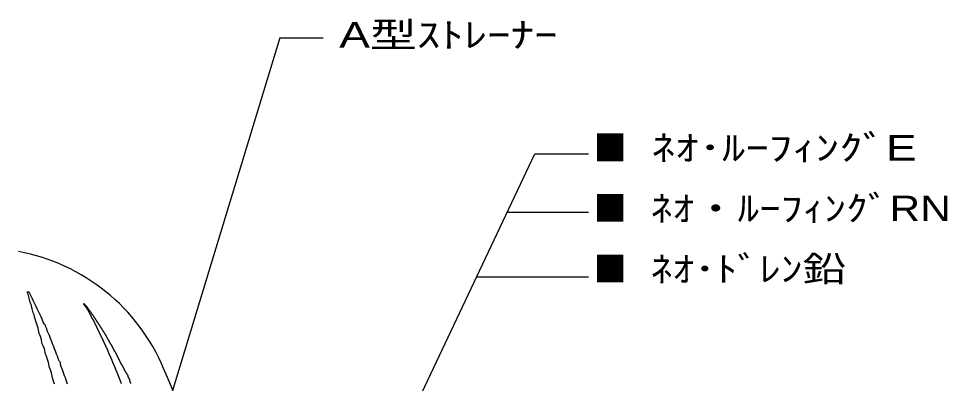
# Model space of a CAD drawing. Units: millimetres, scale not verified. Extents: x -103 to 104, y -60 to 59.
# Drawn here: x -3.1 to 103.8, y 17.5 to 59.5 of the extents above; entities that cross this region are included whole.
import ezdxf
from ezdxf.enums import TextEntityAlignment as Align

# ---------------------------------------------------------------- set-up
doc = ezdxf.new("R2010")
doc.units = ezdxf.units.MM
doc.header["$LTSCALE"] = 0.1
for name, color, linetype in [('0-5_Z_O-文字', 134, 'Continuous'), ('0-7_寸法線', 134, 'Continuous'), ('0-8_寸法', 134, 'Continuous')]:
    doc.layers.add(name, color=color, linetype=linetype)
doc.styles.add('HGPｺﾞｼｯｸM', font='')
doc.styles.get('HGPｺﾞｼｯｸM').set_extended_font_data('HGPｺﾞｼｯｸM')

msp = doc.modelspace()

# ---------------------------------------------------------------- linework, layer by layer
at = {"layer": '0-5_Z_O-文字'}
for p, q in [((38.4061, 6.0302), (56.3404, 43.8783)), ((56.3404, 43.8783), (62.4927, 43.8783)), ((53.1741, 37.1963), (62.4927, 37.1963)), ((49.6393, 29.7364), (62.4927, 29.7364))]:
    msp.add_line(p, q, dxfattribs=at)
at = {"layer": '0-7_寸法線'}
for p, q in [((26.9416, 57.2306), (31.9416, 57.2306)), ((-1.9055, 27.9827), (-2.1376, 27.9827))]:
    msp.add_line(p, q, dxfattribs=at)
for points in [[(-0.049, 20.8437), (-0.165, 21.4405), (-0.281, 21.796), (-0.3971, 22.0356), (-0.5131, 22.6306), (-0.6291, 22.9838), (-0.7452, 23.2233), (-0.8612, 23.8195), (-0.9772, 24.1739), (-1.0933, 24.5303), (-1.2093, 24.8893), (-1.3253, 25.3625), (-1.4414, 25.6027), (-1.5574, 26.0783), (-1.6734, 26.5545), (-1.7895, 26.795), (-1.9055, 27.2694), (-2.0215, 27.7468), (-2.1376, 27.9827)], [(2.2717, 18.1027), (2.1557, 18.3431), (2.0396, 18.7022), (1.9236, 19.0569), (1.8076, 19.2987), (1.6915, 19.651), (1.6915, 19.8899), (1.5755, 20.0085), (1.4595, 20.2466), (1.3434, 20.6048), (1.2274, 20.8437), (1.1114, 21.1979), (0.9953, 21.4405), (0.8793, 21.796), (0.7633, 22.0356), (0.6472, 22.3899), (0.5312, 22.6306), (0.4152, 22.9838), (0.2991, 23.2233), (0.1831, 23.461), (0.0671, 23.8195), (-0.049, 24.0552), (-0.049, 24.1739), (-0.165, 24.2954), (-0.281, 24.5303), (-0.3971, 24.8893), (-0.5131, 25.1276), (-0.6291, 25.3625), (-0.7452, 25.6027), (-0.8612, 25.8399), (-0.9772, 26.0783), (-1.0933, 26.3156), (-1.2093, 26.5545), (-1.3253, 26.795), (-1.4414, 27.032), (-1.5574, 27.2694), (-1.6734, 27.5081), (-1.7895, 27.7468), (-1.9055, 27.9827)], [(4.6791, 26.3539), (4.6621, 26.3717), (4.6432, 26.3915), (4.6222, 26.4136), (4.5984, 26.4385), (4.5715, 26.4666), (4.5413, 26.4981), (4.5089, 26.5316), (4.4756, 26.5655), (4.4428, 26.5983), (4.4117, 26.6282), (4.3838, 26.6536), (4.3603, 26.6729), (4.3426, 26.6845), (4.3318, 26.6872), (4.3274, 26.6818), (4.3289, 26.6693), (4.3355, 26.651), (4.3465, 26.628), (4.3614, 26.6017), (4.3794, 26.573), (4.3998, 26.5433), (4.4221, 26.5135), (4.4457, 26.4837), (4.4702, 26.4541), (4.4952, 26.4245), (4.5202, 26.3949), (4.5447, 26.3653), (4.5683, 26.3357), (4.5906, 26.3061), (4.6112, 26.2764), (4.6302, 26.247), (4.6479, 26.218), (4.6645, 26.1897), (4.6801, 26.1623), (4.6952, 26.1361), (4.7097, 26.1113), (4.7241, 26.0882), (4.7384, 26.0669), (4.7527, 26.0469)], [(5.239, 25.5932), (5.2247, 25.6191), (5.2104, 25.6445), (5.1961, 25.6689), (5.1818, 25.692), (5.1675, 25.7133), (5.1532, 25.733), (5.1389, 25.7512), (5.1246, 25.7683), (5.1103, 25.7844), (5.096, 25.7999), (5.0817, 25.8149), (5.0674, 25.8297), (5.0531, 25.8445), (5.0387, 25.8596), (5.0244, 25.8752), (5.0101, 25.8915), (4.9958, 25.9088), (4.9815, 25.9274), (4.9672, 25.9473), (4.9529, 25.969), (4.9386, 25.9925), (4.9243, 26.0174), (4.91, 26.0433), (4.8957, 26.0697), (4.8814, 26.096), (4.8671, 26.1218), (4.8528, 26.1466), (4.8385, 26.1698), (4.8242, 26.1912), (4.8099, 26.2109), (4.7956, 26.2291), (4.7813, 26.2461), (4.767, 26.2621), (4.7527, 26.2775), (4.7384, 26.2924), (4.7241, 26.3071), (4.7097, 26.322), (4.6949, 26.3374), (4.6791, 26.3539)], [(4.7527, 26.0469), (4.767, 26.028), (4.7813, 26.0095), (4.7956, 25.991), (4.8099, 25.9721), (4.8242, 25.9522), (4.8385, 25.9309), (4.8528, 25.9078), (4.8671, 25.883), (4.8814, 25.8568), (4.8957, 25.8295), (4.91, 25.8012), (4.9243, 25.7722), (4.9386, 25.7428), (4.9529, 25.7132), (4.9672, 25.6836), (4.9815, 25.654), (4.9958, 25.6245), (5.0101, 25.5949), (5.0244, 25.5653), (5.0387, 25.5357), (5.0531, 25.506), (5.0674, 25.4763), (5.0817, 25.4464), (5.096, 25.4165), (5.1103, 25.3866), (5.1246, 25.3566), (5.1389, 25.3266), (5.1532, 25.2966), (5.1675, 25.2666), (5.1818, 25.2366), (5.1961, 25.2067), (5.2104, 25.1772), (5.2247, 25.1481), (5.239, 25.1197), (5.2533, 25.0923), (5.2676, 25.066), (5.2819, 25.0412), (5.2962, 25.018), (5.3105, 24.9965)], [(5.7968, 24.7874), (5.7825, 24.813), (5.7682, 24.8375), (5.7539, 24.8606), (5.7396, 24.882), (5.7253, 24.9019), (5.711, 24.9209), (5.6967, 24.9394), (5.6824, 24.9579), (5.6681, 24.9769), (5.6538, 24.9968), (5.6395, 25.0182), (5.6252, 25.0414), (5.6109, 25.0661), (5.5966, 25.0917), (5.5823, 25.1178), (5.568, 25.144), (5.5537, 25.1697), (5.5394, 25.1946), (5.5251, 25.2181), (5.5108, 25.2398), (5.4965, 25.2599), (5.4822, 25.2787), (5.4679, 25.2962), (5.4536, 25.3127), (5.4393, 25.3285), (5.425, 25.3437), (5.4106, 25.3586), (5.3963, 25.3733), (5.382, 25.3882), (5.3677, 25.4035), (5.3534, 25.4195), (5.3391, 25.4363), (5.3248, 25.4543), (5.3105, 25.4737), (5.2962, 25.4948), (5.2819, 25.5177), (5.2676, 25.5421), (5.2533, 25.5674), (5.239, 25.5932)], [(5.3105, 24.9965), (5.3248, 24.9764), (5.3391, 24.9572), (5.3534, 24.9385), (5.3677, 24.9198), (5.382, 24.9007), (5.3963, 24.8807), (5.4106, 24.8593), (5.425, 24.8362), (5.4393, 24.8116), (5.4536, 24.7855), (5.4679, 24.7584), (5.4822, 24.7303), (5.4965, 24.7014), (5.5108, 24.6721), (5.5251, 24.6426), (5.5394, 24.6129), (5.5537, 24.5832), (5.568, 24.5535), (5.5823, 24.5237), (5.5966, 24.4939), (5.6109, 24.464), (5.6252, 24.4341), (5.6395, 24.4042), (5.6538, 24.3743), (5.6681, 24.3444), (5.6824, 24.3144), (5.6967, 24.2845), (5.711, 24.2546), (5.7253, 24.2247), (5.7396, 24.1948), (5.7539, 24.165), (5.7682, 24.1353), (5.7825, 24.1055), (5.7968, 24.0758), (5.8112, 24.0461), (5.8255, 24.0164), (5.8398, 23.9867), (5.8541, 23.957), (5.8684, 23.9272)], [(6.3547, 23.9075), (6.3404, 23.9274), (6.3261, 23.9487), (6.3118, 23.9719), (6.2975, 23.9965), (6.2832, 24.022), (6.2689, 24.0481), (6.2546, 24.0741), (6.2403, 24.0997), (6.226, 24.1244), (6.2117, 24.1476), (6.1974, 24.169), (6.1831, 24.189), (6.1687, 24.2081), (6.1544, 24.2266), (6.1401, 24.2451), (6.1258, 24.264), (6.1115, 24.2838), (6.0972, 24.305), (6.0829, 24.3279), (6.0686, 24.3522), (6.0543, 24.3774), (6.04, 24.4031), (6.0257, 24.4289), (6.0114, 24.4542), (5.9971, 24.4787), (5.9828, 24.5018), (5.9685, 24.5232), (5.9542, 24.5434), (5.9399, 24.5626), (5.9256, 24.5815), (5.9113, 24.6003), (5.897, 24.6197), (5.8827, 24.64), (5.8684, 24.6616), (5.8541, 24.685), (5.8398, 24.7097), (5.8255, 24.7353), (5.8112, 24.7614), (5.7968, 24.7874)], [(5.8684, 23.9272), (5.8827, 23.8973), (5.897, 23.8674), (5.9113, 23.8375), (5.9256, 23.8076), (5.9399, 23.7776), (5.9542, 23.7477), (5.9685, 23.7178), (5.9828, 23.688), (5.9971, 23.6583), (6.0114, 23.6287), (6.0257, 23.5991), (6.04, 23.5695), (6.0543, 23.54), (6.0686, 23.5105), (6.0829, 23.481), (6.0972, 23.4515), (6.1115, 23.422), (6.1258, 23.3925), (6.1401, 23.363), (6.1544, 23.3335), (6.1687, 23.3039), (6.1831, 23.2743), (6.1974, 23.2447), (6.2117, 23.215), (6.226, 23.1853), (6.2403, 23.1556), (6.2546, 23.1259), (6.2689, 23.0961), (6.2832, 23.0663), (6.2975, 23.0365), (6.3118, 23.0067), (6.3261, 22.977), (6.3404, 22.9472), (6.3547, 22.9174), (6.369, 22.8877), (6.3833, 22.8579), (6.3976, 22.8281), (6.4119, 22.7983), (6.4262, 22.7684)], [(6.9125, 23.0525), (6.8982, 23.0758), (6.8839, 23.0973), (6.8696, 23.1174), (6.8553, 23.1366), (6.841, 23.1553), (6.8267, 23.174), (6.8124, 23.1932), (6.7981, 23.2134), (6.7838, 23.235), (6.7695, 23.2584), (6.7552, 23.2832), (6.7409, 23.309), (6.7266, 23.3353), (6.7123, 23.3617), (6.698, 23.3877), (6.6837, 23.4129), (6.6694, 23.4367), (6.6551, 23.459), (6.6408, 23.4799), (6.6265, 23.4998), (6.6122, 23.5193), (6.5979, 23.5386), (6.5836, 23.5583), (6.5693, 23.5787), (6.5549, 23.6003), (6.5406, 23.6233), (6.5263, 23.6475), (6.512, 23.6724), (6.4977, 23.6976), (6.4834, 23.7228), (6.4691, 23.7474), (6.4548, 23.7711), (6.4405, 23.7934), (6.4262, 23.8142), (6.4119, 23.8336), (6.3976, 23.8522), (6.3833, 23.8704), (6.369, 23.8887), (6.3547, 23.9075)], [(6.4262, 22.7684), (6.4405, 22.7385), (6.4548, 22.7086), (6.4691, 22.6786), (6.4834, 22.6486), (6.4977, 22.6186), (6.512, 22.5887), (6.5263, 22.5587), (6.5406, 22.5289), (6.5549, 22.4991), (6.5693, 22.4693), (6.5836, 22.4396), (6.5979, 22.4098), (6.6122, 22.38), (6.6265, 22.35), (6.6408, 22.3198), (6.6551, 22.2893), (6.6694, 22.2585), (6.6837, 22.2274), (6.698, 22.1959), (6.7123, 22.1643), (6.7266, 22.1326), (6.7409, 22.1008), (6.7552, 22.0692), (6.7695, 22.0377), (6.7838, 22.0066), (6.7981, 21.9757), (6.8124, 21.9453), (6.8267, 21.9151), (6.841, 21.8851), (6.8553, 21.8553), (6.8696, 21.8257), (6.8839, 21.7962), (6.8982, 21.7667), (6.9125, 21.7372), (6.9268, 21.7077), (6.9412, 21.6782), (6.9555, 21.6487), (6.9698, 21.6193), (6.9841, 21.5898)], [(7.4704, 22.0222), (7.4561, 22.0452), (7.4418, 22.0698), (7.4275, 22.0958), (7.4132, 22.1229), (7.3989, 22.151), (7.3846, 22.1797), (7.3703, 22.2089), (7.356, 22.2384), (7.3417, 22.2678), (7.3274, 22.2971), (7.313, 22.326), (7.2987, 22.3544), (7.2844, 22.3821), (7.2701, 22.4089), (7.2558, 22.4347), (7.2415, 22.4592), (7.2272, 22.4824), (7.2129, 22.5046), (7.1986, 22.526), (7.1843, 22.5471), (7.17, 22.5683), (7.1557, 22.5897), (7.1414, 22.6119), (7.1271, 22.6352), (7.1128, 22.6598), (7.0985, 22.6856), (7.0842, 22.7126), (7.0699, 22.7404), (7.0556, 22.7689), (7.0413, 22.798), (7.027, 22.8275), (7.0127, 22.8572), (6.9984, 22.8869), (6.9841, 22.9164), (6.9698, 22.9455), (6.9555, 22.9739), (6.9412, 23.0013), (6.9268, 23.0276), (6.9125, 23.0525)], [(6.9841, 21.5898), (6.9984, 21.5603), (7.0127, 21.5308), (7.027, 21.5013), (7.0413, 21.4715), (7.0556, 21.4413), (7.0699, 21.4104), (7.0842, 21.3786), (7.0985, 21.3456), (7.1128, 21.3113), (7.1271, 21.2753), (7.1414, 21.2376), (7.1557, 21.1985), (7.17, 21.1585), (7.1843, 21.1181), (7.1986, 21.0776), (7.2129, 21.0376), (7.2272, 20.9985), (7.2415, 20.9608), (7.2558, 20.9249), (7.2701, 20.8905), (7.2844, 20.8575), (7.2987, 20.8257), (7.313, 20.7948), (7.3274, 20.7646), (7.3417, 20.7349), (7.356, 20.7053), (7.3703, 20.6759), (7.3846, 20.6464), (7.3989, 20.6169), (7.4132, 20.5874), (7.4275, 20.5579), (7.4418, 20.5285), (7.4561, 20.499), (7.4704, 20.4695), (7.4847, 20.44), (7.499, 20.4102), (7.5133, 20.38), (7.5276, 20.3491), (7.5419, 20.3173)], [(8.0282, 21.0607), (8.0139, 21.0806), (7.9996, 21.0996), (7.9853, 21.1181), (7.971, 21.1366), (7.9567, 21.1555), (7.9424, 21.1754), (7.9281, 21.1967), (7.9138, 21.2197), (7.8995, 21.2443), (7.8852, 21.2703), (7.8709, 21.2974), (7.8566, 21.3255), (7.8423, 21.3542), (7.828, 21.3834), (7.8137, 21.4129), (7.7994, 21.4424), (7.7851, 21.4718), (7.7708, 21.5013), (7.7565, 21.5308), (7.7422, 21.5603), (7.7279, 21.5898), (7.7136, 21.6193), (7.6993, 21.6487), (7.6849, 21.6782), (7.6706, 21.7074), (7.6563, 21.7361), (7.642, 21.7642), (7.6277, 21.7913), (7.6134, 21.8173), (7.5991, 21.8419), (7.5848, 21.8649), (7.5705, 21.8862), (7.5562, 21.9061), (7.5419, 21.925), (7.5276, 21.9435), (7.5133, 21.9621), (7.499, 21.981), (7.4847, 22.0009), (7.4704, 22.0222)], [(0.9953, 17.3943), (0.8793, 17.754), (0.7633, 18.1027), (0.6472, 18.7022), (0.5312, 19.0569), (0.4152, 19.2987), (0.2991, 19.8899), (0.1831, 20.2466), (0.0671, 20.6048), (-0.049, 20.8437)], [(8.5861, 19.9388), (8.5718, 19.9683), (8.5575, 19.9978), (8.5432, 20.0273), (8.5289, 20.0568), (8.5146, 20.0862), (8.5003, 20.1157), (8.486, 20.1452), (8.4717, 20.1747), (8.4574, 20.2042), (8.443, 20.2336), (8.4287, 20.2631), (8.4144, 20.2926), (8.4001, 20.3221), (8.3858, 20.3516), (8.3715, 20.381), (8.3572, 20.4105), (8.3429, 20.44), (8.3286, 20.4695), (8.3143, 20.499), (8.3, 20.5285), (8.2857, 20.5579), (8.2714, 20.5874), (8.2571, 20.6169), (8.2428, 20.6464), (8.2285, 20.6759), (8.2142, 20.7053), (8.1999, 20.7348), (8.1856, 20.7643), (8.1713, 20.7938), (8.157, 20.8233), (8.1427, 20.8527), (8.1284, 20.8819), (8.1141, 20.9107), (8.0998, 20.9387), (8.0855, 20.9659), (8.0711, 20.9919), (8.0568, 21.0165), (8.0425, 21.0395), (8.0282, 21.0607)], [(7.5419, 20.3173), (7.5562, 20.2843), (7.5705, 20.25), (7.5848, 20.214), (7.5991, 20.1763), (7.6134, 20.1372), (7.6277, 20.0972), (7.642, 20.0568), (7.6563, 20.0163), (7.6706, 19.9763), (7.6849, 19.9372), (7.6993, 19.8995), (7.7136, 19.8635), (7.7279, 19.8292), (7.7422, 19.7962), (7.7565, 19.7644), (7.7708, 19.7335), (7.7851, 19.7033), (7.7994, 19.6735), (7.8137, 19.644), (7.828, 19.6145), (7.8423, 19.5847), (7.8566, 19.5545), (7.8709, 19.5236), (7.8852, 19.4918), (7.8995, 19.4588), (7.9138, 19.4245), (7.9281, 19.3885), (7.9424, 19.3508), (7.9567, 19.3117), (7.971, 19.2717), (7.9853, 19.2313), (7.9996, 19.1908), (8.0139, 19.1508), (8.0282, 19.1117), (8.0425, 19.074), (8.0568, 19.0381), (8.0711, 19.0037), (8.0855, 18.9707), (8.0998, 18.9389)], [(9.1393, 18.9166), (9.1272, 18.9414), (9.1143, 18.968), (9.1007, 18.996), (9.0867, 19.025), (9.0724, 19.0544), (9.0581, 19.0839), (9.0438, 19.1134), (9.0295, 19.1428), (9.0152, 19.1723), (9.0009, 19.2018), (8.9866, 19.2313), (8.9723, 19.2608), (8.958, 19.2902), (8.9437, 19.3197), (8.9294, 19.3489), (8.9151, 19.3776), (8.9008, 19.4057), (8.8865, 19.4328), (8.8722, 19.4588), (8.8579, 19.4834), (8.8436, 19.5064), (8.8293, 19.5277), (8.8149, 19.5476), (8.8006, 19.5665), (8.7863, 19.5851), (8.772, 19.6036), (8.7577, 19.6225), (8.7434, 19.6424), (8.7291, 19.6637), (8.7148, 19.6867), (8.7005, 19.7113), (8.6862, 19.7373), (8.6719, 19.7644), (8.6576, 19.7925), (8.6433, 19.8212), (8.629, 19.8504), (8.6147, 19.8799), (8.6004, 19.9093), (8.5861, 19.9388)], [(8.0998, 18.9389), (8.1141, 18.908), (8.1284, 18.8778), (8.1427, 18.8481), (8.157, 18.8185), (8.1713, 18.789), (8.1856, 18.7593), (8.1999, 18.7291), (8.2142, 18.6982), (8.2285, 18.6663), (8.2428, 18.6334), (8.2571, 18.599), (8.2714, 18.563), (8.2857, 18.5253), (8.3, 18.4863), (8.3143, 18.4463), (8.3286, 18.4058), (8.3429, 18.3653), (8.3572, 18.3253), (8.3715, 18.2863), (8.3858, 18.2486), (8.4001, 18.2126), (8.4144, 18.1779), (8.4287, 18.1442), (8.443, 18.111), (8.4574, 18.0777), (8.4717, 18.044), (8.486, 18.0094), (8.5003, 17.9734), (8.5146, 17.9357), (8.5289, 17.8966), (8.5432, 17.8566), (8.5575, 17.8162), (8.5718, 17.7757), (8.5861, 17.7357), (8.6004, 17.6966), (8.6147, 17.6589), (8.629, 17.6229), (8.6433, 17.5883), (8.6576, 17.5546)], [(9.5864, 18.0569), (9.5748, 18.0726), (9.5632, 18.0901), (9.552, 18.1095), (9.5415, 18.1306), (9.5319, 18.1536), (9.5231, 18.1782), (9.5149, 18.2042), (9.5069, 18.2314), (9.4988, 18.2594), (9.4904, 18.2882), (9.4815, 18.3174), (9.4716, 18.3468), (9.4607, 18.3763), (9.4487, 18.4058), (9.4356, 18.4353), (9.4214, 18.4648), (9.4062, 18.4942), (9.39, 18.5237), (9.3728, 18.5532), (9.3547, 18.5827), (9.3358, 18.6121), (9.3164, 18.641), (9.297, 18.6691), (9.2781, 18.6957), (9.2602, 18.7205), (9.2436, 18.743), (9.2289, 18.7627), (9.2164, 18.7792), (9.2066, 18.7923), (9.199, 18.8026), (9.1931, 18.811), (9.1882, 18.8185), (9.1837, 18.8261), (9.1793, 18.8345), (9.1741, 18.8448), (9.1678, 18.8578), (9.1598, 18.8744), (9.1502, 18.8941), (9.1393, 18.9166)], [(2.5038, 17.3943), (2.3877, 17.754), (2.2717, 18.1027)], [(8.6576, 17.5546), (8.6719, 17.5214), (8.6862, 17.4881), (8.7005, 17.4544)], [(9.815, 17.4673), (9.8032, 17.483), (9.7913, 17.5005), (9.7796, 17.5198), (9.7685, 17.541), (9.7582, 17.564), (9.7486, 17.5886), (9.7398, 17.6146), (9.7315, 17.6417), (9.7236, 17.6698), (9.7161, 17.6986), (9.7088, 17.7278), (9.7016, 17.7572), (9.6945, 17.7866), (9.6875, 17.8156), (9.6807, 17.8436), (9.6742, 17.8702), (9.6682, 17.895), (9.6628, 17.9175), (9.658, 17.9373), (9.6541, 17.9538), (9.6509, 17.9668), (9.6483, 17.9768), (9.6459, 17.9845), (9.6434, 17.9906), (9.6404, 17.9958), (9.6367, 18.0007), (9.6318, 18.0062), (9.6255, 18.0127), (9.6175, 18.021), (9.6081, 18.0311), (9.5976, 18.0431), (9.5864, 18.0569)]]:
    msp.add_lwpolyline(points, dxfattribs=at)
for centre, radius, start, end in [((-7.2198, 10.4582), 22.5568, 22.79771, 79.55759), ((-31.0132, -0.9036), 48.9099, 2.7682, 24.2678)]:
    msp.add_arc(centre, radius, start, end, dxfattribs=at)
at = {"layer": '0-8_寸法'}
msp.add_line((26.9416, 57.2306), (13.9532, 14.5244), dxfattribs=at)

# ---------------------------------------------------------------- texts
at = {"layer": '0-5_Z_O-文字', "style": 'HGPｺﾞｼｯｸM'}
for s, width, p in [('A型ｽﾄﾚｰﾅｰ', 1.35, (33.8028, 55.2385)), (' ﾈｵ･ﾙｰﾌｨﾝｸﾞE', 1.35, (68.2931, 42.2425)), (' ﾈｵ・ﾙｰﾌｨﾝｸﾞRN', 1.25, (68.2931, 35.2712)), (' ﾈｵ･ﾄﾞﾚﾝ鉛', 1.25, (68.2931, 28.3))]:
    msp.add_text(s, height=2.933, dxfattribs=dict(at, width=width)).set_placement(p, align=Align.BOTTOM_LEFT)
at = {"layer": '0-5_Z_O-文字', "color": 3, "style": 'HGPｺﾞｼｯｸM', "width": 0.95}
msp.add_text('■', height=2.933, dxfattribs=at).set_placement((63.0951, 42.2425), align=Align.BOTTOM_LEFT)
at = {"layer": '0-5_Z_O-文字', "color": 8, "style": 'HGPｺﾞｼｯｸM', "width": 0.95}
msp.add_text('■', height=2.933, dxfattribs=at).set_placement((63.0951, 35.2712), align=Align.BOTTOM_LEFT)
at = {"layer": '0-5_Z_O-文字', "color": 5, "style": 'HGPｺﾞｼｯｸM', "width": 0.95}
msp.add_text('■', height=2.933, dxfattribs=at).set_placement((63.0951, 28.3), align=Align.BOTTOM_LEFT)

doc.saveas('drawing.dxf')
